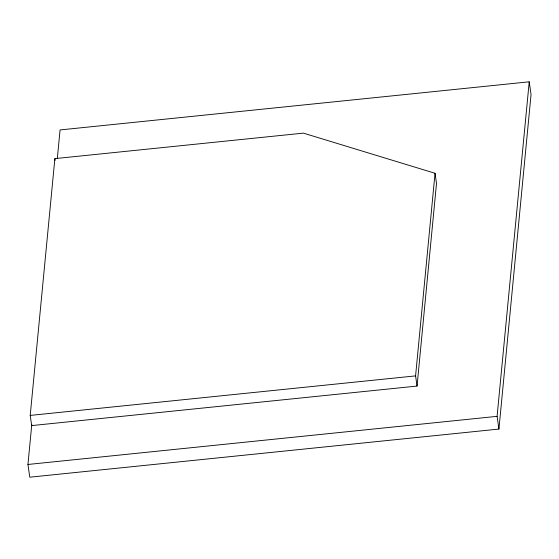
<?xml version="1.0" encoding="UTF-8"?>
<svg xmlns="http://www.w3.org/2000/svg" width="559" height="559" viewBox="0 0 559 559"><rect width="100%" height="100%" fill="white"/><g stroke="black" fill="none" stroke-linecap="round" stroke-linejoin="round"><path stroke-width="0.84" d="M30.214 415.414L54.873 158.623L303.404 133.133L435.042 173.283L436.502 183.457L417.049 386.066L31.681 425.595L30.214 415.414L415.582 375.886L435.042 173.283M57.318 158.609L60.072 129.933L529.219 81.81L531.05 94.534L498.928 429.067L29.781 477.19L27.95 464.466L31.786 424.498M498.928 429.067L497.091 416.343L529.219 81.81M27.95 464.466L497.091 416.343M415.582 375.886L417.049 386.066M54.873 158.623L55.117 160.321"/></g></svg>
